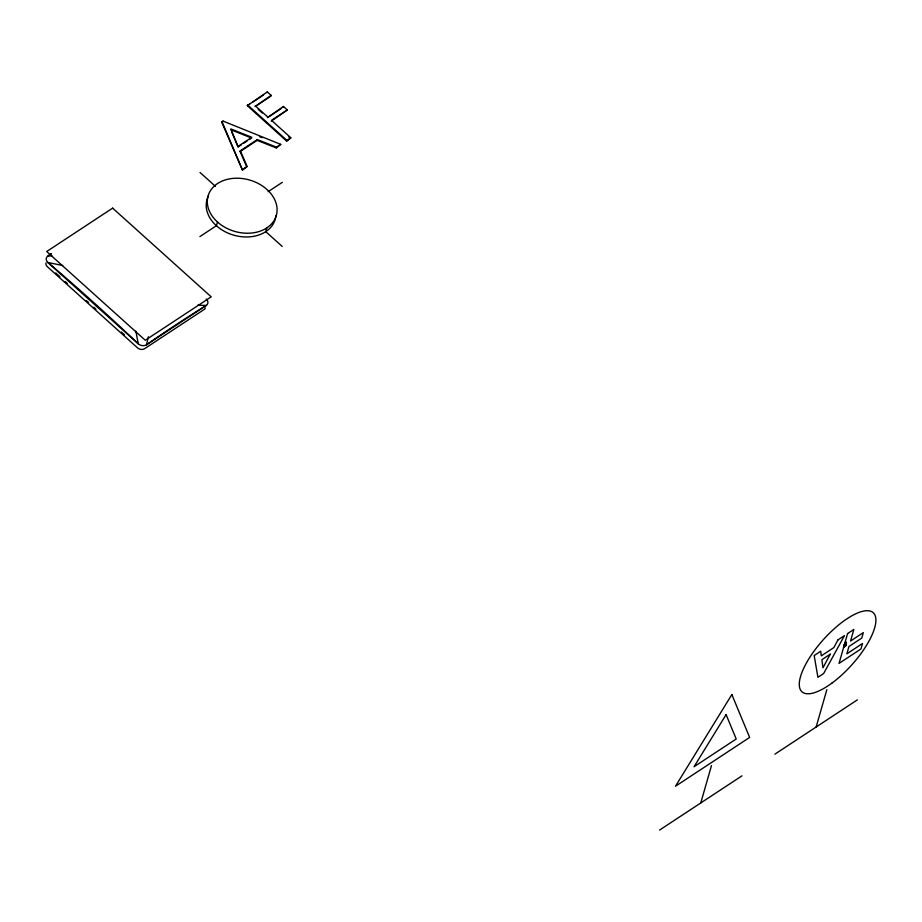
<?xml version="1.0" encoding="UTF-8"?>
<svg xmlns="http://www.w3.org/2000/svg" width="922" height="922" viewBox="0 0 922 922"><rect width="100%" height="100%" fill="white"/><g stroke="black" fill="none" stroke-linecap="round" stroke-linejoin="round"><path stroke-width="1.38" d="M148.384 336.749L146.483 344.793A5.912 4.46 16 0 1 138.254 343.814L47.886 262.482A5.912 4.46 16 0 1 47.909 256.074A790.926 282.409 -48 0 1 51.378 253.654L47.909 256.074L51.955 255.809M280.737 144.362L276.485 147.163L257.33 139.602L240.331 150.793L247.131 166.49L242.509 170.132L221.822 122.453L223.009 121.07L280.737 144.362L276.266 147.912L257.123 140.351L240.123 151.542L246.347 165.925M223.009 121.07L221.822 122.453M281.003 108.715L267.426 117.647L283.469 106.479L287.33 109.937L271.494 120.356L290.799 137.735L286.65 141.078L247.315 105.673L267.299 91.912L271.149 95.381L270.93 96.13L255.106 106.549L271.149 95.381M241.495 144.708L238.13 146.932L230.869 128.919L251.833 137.309L238.337 146.183M217.511 221.96L216.44 225.694L199.913 236.585M240.123 151.542L240.331 150.793M242.509 170.132L222.041 121.704M267.08 92.661L267.299 91.912M257.123 140.351L257.33 139.602M283.261 107.229L283.469 106.479M276.266 147.912L276.485 147.163M287.33 109.937L271.287 121.105M286.65 141.078L290.799 137.735M266.838 227.895A35.497 26.75 16 0 1 219.056 223.355L215.967 220.565A35.497 26.75 16 0 1 217.546 183.536A35.497 26.75 16 0 1 265.317 188.088L268.417 190.866A35.497 26.75 16 0 1 266.838 227.895L265.767 231.641L282.19 246.428M700.766 802.958L711.484 765.583M816.143 727.02L826.861 689.633M844.114 646.841L845.244 642.911M844.736 646.426L845.854 642.507M845.347 646.022L846.477 642.104L844.621 643.314M247.315 105.673L249.632 104.14M253.124 101.846L263.588 94.954M243.742 143.233L247.119 141.008M249.366 139.533L251.614 138.046L230.65 129.668M242.728 169.383L247.131 166.49M268.152 191.661L282.328 182.337M844.46 643.879L846.315 642.657M844.298 644.443L846.154 643.222M844.137 644.997L845.993 643.787M843.976 645.561L846.454 643.936L845.97 645.619L843.492 647.244M843.814 646.126L846.292 644.501M843.653 646.679L846.131 645.054M659.553 830.088L741.968 775.84M774.929 754.138L857.345 699.89M197.792 305.194L206.228 305.47A5.912 4.46 16 0 0 206.24 299.051M62.719 265.513L47.886 262.482A1415.097 781.049 56.6 0 1 138.254 343.814L135.868 331.113M259.531 136.64L262.159 137.701M255.313 105.8L267.645 116.898M258.183 109.315L262.297 113.014M288.551 136.652L290.591 138.484M247.522 104.924L286.857 140.328M200.039 172.483L215.448 186.348M55.712 272.947L59.953 276.761M65.243 281.521L67.352 283.423M86.403 300.572L88.524 302.474M93.814 307.245L95.934 309.147M121.335 332.012L124.505 334.859M231.722 132.134L238.13 146.932M275.932 215.61A35.497 26.75 16 0 1 254.253 236.216A35.497 26.75 16 0 1 217.984 227.089L214.895 224.311A35.497 26.75 16 0 1 208.545 195.81M46.1 262.862A5.025 3.78 16 0 0 47.379 266.723L137.551 347.882A5.025 3.78 16 0 0 144.535 348.723L204.096 309.515A5.025 3.78 16 0 0 205.375 307.948M847.595 633.552L839.043 663.391L860.975 648.95L862.543 643.498L846.869 653.813L848.966 646.495L861.77 638.07L863.326 632.619L850.533 641.044L853.864 629.426L847.595 633.552M830.249 654.182L822.943 667.828L821.894 659.679L830.249 654.182M837.948 639.903L833.834 647.601L821.295 655.853L820.707 651.243L814.184 655.542L817.906 677.301L823.646 673.521L844.471 635.604L837.948 639.903M731.849 694.554L675.469 786.247L749.644 737.427L731.849 694.554M726.098 714.608L694.047 766.747L736.205 738.995L726.098 714.608M112.634 208.13L46.699 251.522L145.273 340.253L211.207 296.849L112.634 208.13M206.228 305.47L146.483 344.793A790.926 282.409 -48 0 1 206.228 305.47M831.863 683.156A53.246 19.016 -48 0 0 873.249 612.727A53.246 19.016 -48 0 0 807.626 660.867A53.246 19.016 -48 0 0 831.863 683.156"/></g></svg>
